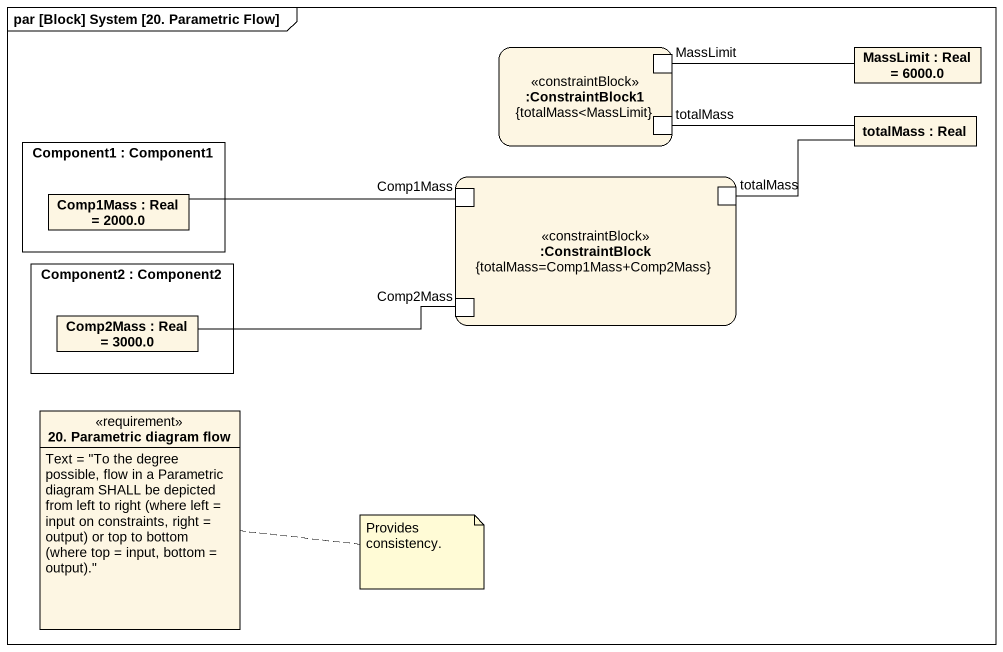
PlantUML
@startuml
mainframe par [Block] System [20. Parametric Flow]
allowmixing
hide circle
hide empty members
rectangle ":ConstraintBlock1\n{totalMass<MassLimit}" as ConstraintBlock1 <<constraintBlock>> {
  port MassLimit
  port totalMass
}
rectangle "MassLimit : Real = 6000.0" as MassLimit_2
rectangle "totalMass : Real" as totalMass_2
rectangle "Component1 : Component1" as Component1 {
  rectangle "Comp1Mass : Real = 2000.0" as Comp1Mass
}
rectangle ":ConstraintBlock\n{totalMass=Comp1Mass+Comp2Mass}" as ConstraintBlock <<constraintBlock>> {
  port "Comp1Mass" as Comp1Mass_2
  port "totalMass" as totalMass_3
  port "Comp2Mass" as Comp2Mass_2
}
rectangle "Component2 : Component2" as Component2 {
  rectangle "Comp2Mass : Real = 3000.0" as Comp2Mass
}
class "20. Parametric diagram flow" as r20_Parametric_diagram_flow <<requirement>> {
  {field} Text = "To the degree possible, flow in a Parametric diagram SHALL be depicted from left to right (where left = input on constraints, right = output) or top to bottom (where top = input, bottom = output)."
}
MassLimit -right- MassLimit_2
totalMass -right- totalMass_2
Comp1Mass_2 -left- Comp1Mass
totalMass_3 -right- totalMass_2
Comp2Mass_2 -left- Comp2Mass
note right of r20_Parametric_diagram_flow : Provides consistency.
@enduml
